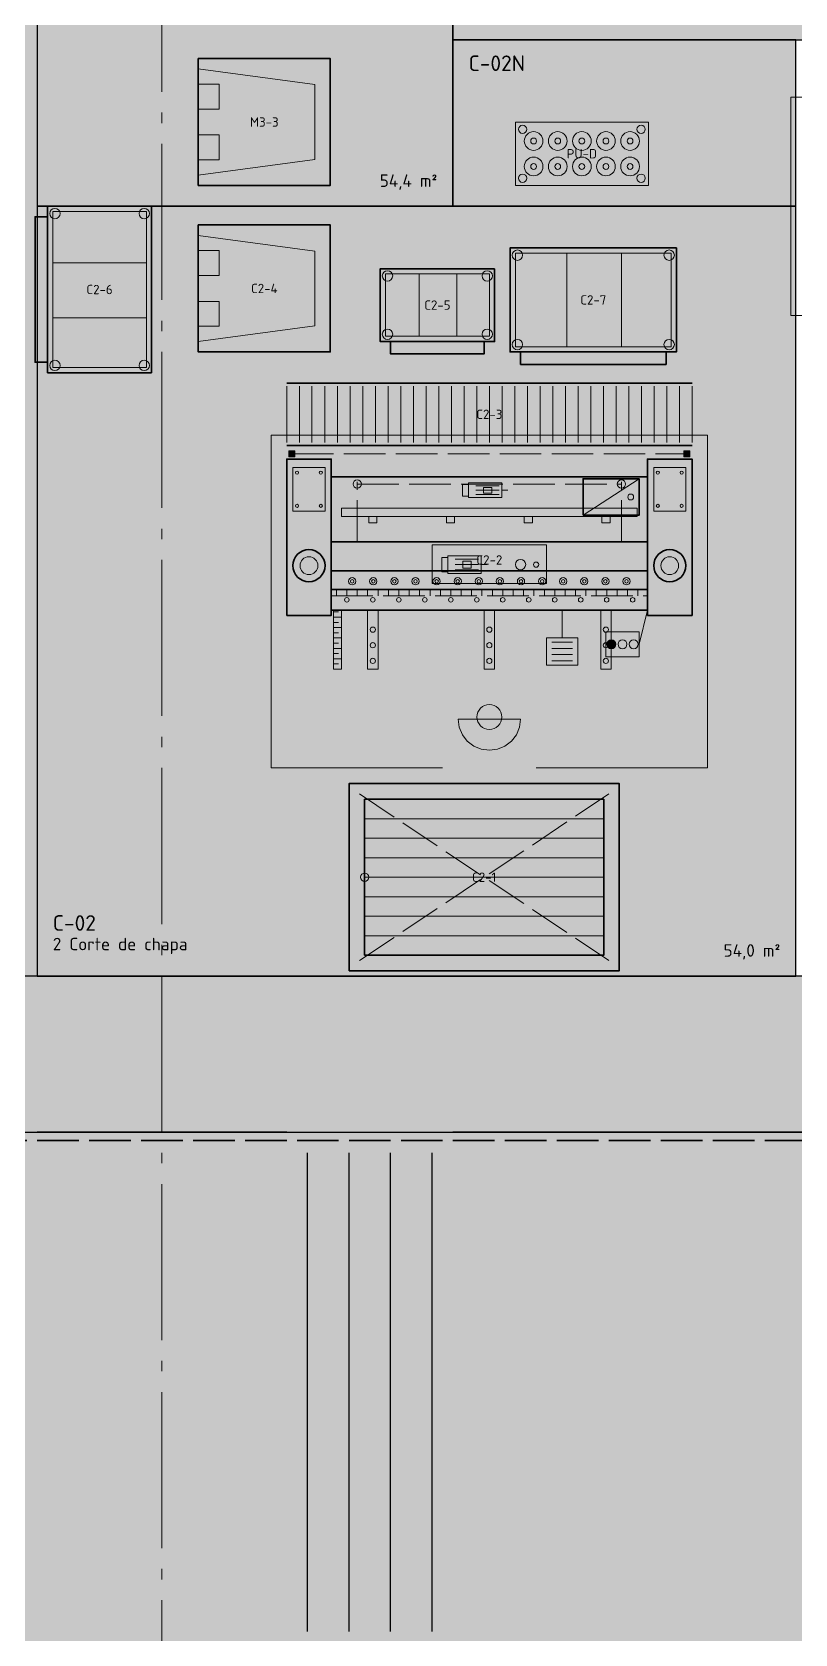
# Model space of a CAD drawing. Header units: millimetres. Extents: x 0 to 1189, y 0 to 841.
# Drawn here: x 222.5 to 295.9, y 356.8 to 510.8 of the extents above; entities that cross this region are included whole.
import ezdxf
from ezdxf.enums import TextEntityAlignment as Align

# ---------------------------------------------------------------- set-up
doc = ezdxf.new("R2010")
doc.units = ezdxf.units.MM
doc.linetypes.add('IRAM-E-TRAZOS', pattern=[5, 4, -1])
doc.linetypes.add('IRAM-F-TRAZO-PUNTO', pattern=[20, 15, -2, 1, -2])
for name, color, linetype, lineweight, true_color in [('A-AREA-TRABAJO', 30, 'CONTINUOUS', 13, 0xeb963c), ('A-DEFENSA', 2, 'CONTINUOUS', 35, 0xe6b400), ('A-EQUIPO', 30, 'CONTINUOUS', 35, 0xe67800), ('A-PASILLO', 2, 'IRAM-E-TRAZOS', 35, 0xd7a500), ('A-SENDA', 2, 'CONTINUOUS', 25, 0xd7a500)]:
    doc.layers.add(name, color=color, linetype=linetype, lineweight=lineweight, true_color=true_color)
for name, color, linetype, lineweight in [('A-COLUMNA', 7, 'CONTINUOUS', 50), ('A-EJE', 1, 'IRAM-F-TRAZO-PUNTO', 18), ('A-EQUIPO-FINO', 8, 'CONTINUOUS', 13), ('A-EQUIPO-OCULTO', 8, 'IRAM-E-TRAZOS', 13), ('A-EQUIPO-RELLENO', 9, 'CONTINUOUS', 13), ('A-OPERARIO', 6, 'CONTINUOUS', 18), ('A-RELLENO', 9, 'CONTINUOUS', 13), ('A-SECTOR', 1, 'CONTINUOUS', 25), ('A-SECTOR-TXT', 1, 'CONTINUOUS', 25), ('A-SEGURIDAD', 1, 'IRAM-E-TRAZOS', 18), ('A-TEXTO', 7, 'CONTINUOUS', 18)]:
    doc.layers.add(name, color=color, linetype=linetype, lineweight=lineweight)
doc.styles.add('ISO3098', font='isocpeur.ttf')

msp = doc.modelspace()

# ---------------------------------------------------------------- hatches: boundary and pattern name
at = {"layer": 'A-COLUMNA', "true_color": 0x000000}
h = msp.add_hatch(color=7, dxfattribs=at)
h.dxf.hatch_style = 1
h.paths.add_polyline_path([(233, 403), (237, 403), (237, 407), (233, 407)])
at = {"layer": 'A-EQUIPO-RELLENO', "true_color": 0xe6e6e6}
h = msp.add_hatch(color=7, dxfattribs=at)
h.dxf.hatch_style = 1
h.paths.add_polyline_path([(238.5, 508.2), (238.5, 496), (251.2, 496), (251.2, 508.2)])
at = {"layer": 'A-EQUIPO-RELLENO', "true_color": 0xeeeeee}
h = msp.add_hatch(color=7, dxfattribs=at)
h.dxf.hatch_style = 1
h.paths.add_polyline_path([(269, 496), (281.8, 496), (281.8, 502.1), (269, 502.1)])
h = msp.add_hatch(color=7, dxfattribs=at)
h.dxf.hatch_style = 1
h.paths.add_polyline_path([(234, 478), (234, 494), (224, 494), (224, 478)])
at = {"layer": 'A-EQUIPO-RELLENO', "true_color": 0xe6e6e6}
h = msp.add_hatch(color=7, dxfattribs=at)
h.dxf.hatch_style = 1
h.paths.add_polyline_path([(238.5, 492.2), (238.5, 480), (251.2, 480), (251.2, 492.2)])
at = {"layer": 'A-EQUIPO-RELLENO', "true_color": 0xeeeeee}
h = msp.add_hatch(color=7, dxfattribs=at)
h.dxf.hatch_style = 1
h.paths.add_polyline_path([(284.5, 490), (268.5, 490), (268.5, 480), (284.5, 480)])
h = msp.add_hatch(color=7, dxfattribs=at)
h.dxf.hatch_style = 1
h.paths.add_polyline_path([(267, 488), (256, 488), (256, 481), (267, 481)])
h = msp.add_hatch(color=7, dxfattribs=at)
h.dxf.hatch_style = 1
h.paths.add_polyline_path([(286, 477), (247, 477), (247, 471), (286, 471)])
at = {"layer": 'A-EQUIPO-RELLENO', "true_color": 0xcdd0d4}
h = msp.add_hatch(color=7, dxfattribs=at)
h.dxf.hatch_style = 1
h.paths.add_polyline_path([(247, 454.67), (251.29, 454.67), (251.29, 469.7), (247, 469.7)])
at = {"layer": 'A-EQUIPO-RELLENO', "true_color": 0xdc2828}
h = msp.add_hatch(color=7, dxfattribs=at)
h.dxf.hatch_style = 1
h.paths.add_polyline_path([(247.2, 469.9), (247.8, 469.9), (247.8, 470.5), (247.2, 470.5)])
at = {"layer": 'A-EQUIPO-RELLENO', "true_color": 0xcdd0d4}
h = msp.add_hatch(color=7, dxfattribs=at)
h.dxf.hatch_style = 1
h.paths.add_polyline_path([(281.71, 454.67), (286, 454.67), (286, 469.7), (281.71, 469.7)])
at = {"layer": 'A-EQUIPO-RELLENO', "true_color": 0xdc2828}
h = msp.add_hatch(color=7, dxfattribs=at)
h.dxf.hatch_style = 1
h.paths.add_polyline_path([(285.2, 469.9), (285.8, 469.9), (285.8, 470.5), (285.2, 470.5)])
at = {"layer": 'A-EQUIPO-RELLENO', "true_color": 0xe2e7ee}
h = msp.add_hatch(color=7, dxfattribs=at)
h.dxf.hatch_style = 1
h.paths.add_polyline_path([(251.29, 455.17), (281.71, 455.17), (281.71, 468), (251.29, 468)])
at = {"layer": 'A-EQUIPO-RELLENO', "true_color": 0xcdd0d4}
h = msp.add_hatch(color=7, dxfattribs=at)
h.dxf.hatch_style = 1
h.paths.add_polyline_path([(264.5, 466), (267.7, 466), (267.7, 467.4), (264.5, 467.4)])
h = msp.add_hatch(color=7, dxfattribs=at)
h.dxf.hatch_style = 1
h.paths.add_polyline_path([(275.51, 464.3), (280.91, 464.3), (280.91, 467.8), (275.51, 467.8)])
h = msp.add_hatch(color=7, dxfattribs=at)
h.dxf.hatch_style = 1
h.paths.add_polyline_path([(252.29, 464.163), (280.71, 464.163), (280.71, 464.962), (252.29, 464.962)])
at = {"layer": 'A-EQUIPO-RELLENO', "true_color": 0xeeeeee}
h = msp.add_hatch(color=7, dxfattribs=at)
h.dxf.hatch_style = 1
h.paths.add_polyline_path([(251.29, 457.15), (281.71, 457.15), (281.71, 461.75), (251.29, 461.75)])
at = {"layer": 'A-EQUIPO-RELLENO', "true_color": 0xcdd0d4}
h = msp.add_hatch(color=7, dxfattribs=at)
h.dxf.hatch_style = 1
h.paths.add_polyline_path([(261, 457.75), (272, 457.75), (272, 461.45), (261, 461.45)])
at = {"layer": 'A-EQUIPO-RELLENO', "true_color": 0x969ba0}
h = msp.add_hatch(color=7, dxfattribs=at)
h.dxf.hatch_style = 1
h.paths.add_polyline_path([(251.29, 458.75), (281.71, 458.75), (281.71, 459.15), (251.29, 459.15)])
at = {"layer": 'A-EQUIPO-RELLENO', "true_color": 0xcdd0d4}
h = msp.add_hatch(color=7, dxfattribs=at)
h.dxf.hatch_style = 1
h.paths.add_polyline_path([(262.5, 458.7), (265.7, 458.7), (265.7, 460.4), (262.5, 460.4)])
at = {"layer": 'A-EQUIPO-RELLENO', "true_color": 0xe2e7ee}
h = msp.add_hatch(color=7, dxfattribs=at)
h.dxf.hatch_style = 1
h.paths.add_polyline_path([(251.49, 449.5), (252.29, 449.5), (252.29, 455.17), (251.49, 455.17)])
at = {"layer": 'A-EQUIPO-RELLENO', "true_color": 0xcdd0d4}
h = msp.add_hatch(color=7, dxfattribs=at)
h.dxf.hatch_style = 1
h.paths.add_polyline_path([(254.79, 449.5), (255.79, 449.5), (255.79, 455.17), (254.79, 455.17)])
h = msp.add_hatch(color=7, dxfattribs=at)
h.dxf.hatch_style = 1
h.paths.add_polyline_path([(266, 449.5), (267, 449.5), (267, 455.17), (266, 455.17)])
h = msp.add_hatch(color=7, dxfattribs=at)
h.dxf.hatch_style = 1
h.paths.add_polyline_path([(277.21, 449.5), (278.21, 449.5), (278.21, 455.17), (277.21, 455.17)])
h = msp.add_hatch(color=7, dxfattribs=at)
h.dxf.hatch_style = 1
h.paths.add_polyline_path([(277.71, 450.7), (280.91, 450.7), (280.91, 453.1), (277.71, 453.1)])
h = msp.add_hatch(color=7, dxfattribs=at)
h.dxf.hatch_style = 1
h.paths.add_polyline_path([(272, 449.9), (275, 449.9), (275, 452.5), (272, 452.5)])
at = {"layer": 'A-EQUIPO-RELLENO', "true_color": 0xdc2828}
h = msp.add_hatch(color=7, dxfattribs=at)
h.dxf.hatch_style = 1
h.paths.add_polyline_path([(278.675, 451.9), (278.661, 452.012), (278.617, 452.116), (278.549, 452.205), (278.459, 452.274), (278.355, 452.317), (278.243, 452.332), (278.132, 452.317), (278.027, 452.274), (277.938, 452.205), (277.869, 452.116), (277.826, 452.012), (277.811, 451.9), (277.826, 451.788), (277.869, 451.684), (277.938, 451.595), (278.027, 451.526), (278.132, 451.483), (278.243, 451.468), (278.355, 451.483), (278.459, 451.526), (278.549, 451.595), (278.617, 451.684), (278.661, 451.788)])
at = {"layer": 'A-EQUIPO-RELLENO', "true_color": 0xffffff}
h = msp.add_hatch(color=7, dxfattribs=at)
h.dxf.hatch_style = 1
h.paths.add_polyline_path([(267.7, 444.9), (267.659, 445.211), (267.539, 445.5), (267.349, 445.749), (267.1, 445.939), (266.811, 446.059), (266.5, 446.1), (266.189, 446.059), (265.9, 445.939), (265.651, 445.749), (265.461, 445.5), (265.341, 445.211), (265.3, 444.9), (265.341, 444.589), (265.461, 444.3), (265.651, 444.051), (265.9, 443.861), (266.189, 443.741), (266.5, 443.7), (266.811, 443.741), (267.1, 443.861), (267.349, 444.051), (267.539, 444.3), (267.659, 444.589)])
at = {"layer": 'A-EQUIPO-RELLENO', "true_color": 0xfae1f5}
h = msp.add_hatch(color=7, dxfattribs=at)
h.dxf.hatch_style = 1
h.paths.add_polyline_path([(263.5, 444.7), (263.602, 443.924), (263.902, 443.2), (264.379, 442.579), (265, 442.102), (265.724, 441.802), (266.5, 441.7), (267.276, 441.802), (268, 442.102), (268.621, 442.579), (269.098, 443.2), (269.398, 443.924), (269.5, 444.7), (263.5, 444.7)])
at = {"layer": 'A-EQUIPO-RELLENO', "true_color": 0xeeeeee}
h = msp.add_hatch(color=7, dxfattribs=at)
h.dxf.hatch_style = 1
h.paths.add_polyline_path([(253, 420.5), (279, 420.5), (279, 438.5), (253, 438.5)])
at = {"layer": 'A-RELLENO', "true_color": 0xe2e2e2}
h = msp.add_hatch(color=7, dxfattribs=at)
h.dxf.hatch_style = 1
h.paths.add_polyline_path([(173, 420), (223, 420), (223, 690), (173, 690)])
at = {"layer": 'A-RELLENO', "true_color": 0xfde4c8}
h = msp.add_hatch(color=7, dxfattribs=at)
h.dxf.hatch_style = 1
h.paths.add_polyline_path([(223, 494), (263, 494), (263, 630), (223, 630)])
h = msp.add_hatch(color=7, dxfattribs=at)
h.dxf.hatch_style = 1
h.paths.add_polyline_path([(263, 510), (317, 510), (317, 550), (263, 550)])
at = {"layer": 'A-RELLENO', "true_color": 0xf8d9c0}
h = msp.add_hatch(color=7, dxfattribs=at)
h.dxf.hatch_style = 1
h.paths.add_polyline_path([(263, 494), (296, 494), (296, 510), (263, 510)])
h = msp.add_hatch(color=7, dxfattribs=at)
h.dxf.hatch_style = 1
h.paths.add_polyline_path([(223, 420), (296, 420), (296, 494), (223, 494)])
at = {"layer": 'A-RELLENO', "true_color": 0xfff4b4}
h = msp.add_hatch(color=7, dxfattribs=at)
h.dxf.hatch_style = 1
h.paths.add_polyline_path([(83, 405), (843, 405), (843, 420), (83, 420)])
at = {"layer": 'A-RELLENO', "true_color": 0xe2e2e2}
h = msp.add_hatch(color=7, dxfattribs=at)
h.dxf.hatch_style = 1
h.paths.add_polyline_path([(83, 355), (843, 355), (843, 405), (83, 405)])

# ---------------------------------------------------------------- linework, layer by layer
at = {"layer": 'A-AREA-TRABAJO'}
for p, q in [((299.5, 504.5), (295.5, 504.5)), ((245.5, 440), (262, 440)), ((271, 440), (287.5, 440))]:
    msp.add_line(p, q, dxfattribs=at)
for points in [[(312.5, 504.5), (312.5, 483.5), (295.5, 483.5), (295.5, 504.5)], [(245.5, 440), (245.5, 472), (287.5, 472), (287.5, 440)]]:
    msp.add_lwpolyline(points, dxfattribs=at)
at = {"layer": 'A-DEFENSA'}
for p, q in [((223, 405), (247, 405)), ((263, 405), (436, 405))]:
    msp.add_line(p, q, dxfattribs=at)
at = {"layer": 'A-EJE'}
for p, q in [((235, 185), (235, 696)), ((48, 405), (878, 405))]:
    msp.add_line(p, q, dxfattribs=at)
at = {"layer": 'A-EQUIPO'}
for p, q in [((286, 477), (247, 477)), ((286, 471), (247, 471)), ((251.29, 458.95), (281.71, 458.95))]:
    msp.add_line(p, q, dxfattribs=at)
for points in [[(238.5, 508.2), (238.5, 496), (251.2, 496), (251.2, 508.2)], [(234, 478), (234, 494), (224, 494), (224, 478)], [(238.5, 492.2), (238.5, 480), (251.2, 480), (251.2, 492.2)], [(284.5, 490), (268.5, 490), (268.5, 480), (284.5, 480)], [(267, 488), (256, 488), (256, 481), (267, 481)], [(247, 454.67), (251.29, 454.67), (251.29, 469.7), (247, 469.7)], [(281.71, 454.67), (286, 454.67), (286, 469.7), (281.71, 469.7)], [(251.29, 455.17), (281.71, 455.17), (281.71, 468), (251.29, 468)], [(275.51, 464.3), (280.91, 464.3), (280.91, 467.8), (275.51, 467.8)], [(251.29, 457.15), (281.71, 457.15), (281.71, 461.75), (251.29, 461.75)], [(253, 420.5), (279, 420.5), (279, 438.5), (253, 438.5)], [(254.5, 422), (277.5, 422), (277.5, 437), (254.5, 437)]]:
    msp.add_lwpolyline(points, close=True, dxfattribs=at)
for points in [[(224, 479), (222.8, 479), (222.8, 493), (224, 493)], [(266, 481), (266, 479.8), (257, 479.8), (257, 481)], [(283.5, 480), (283.5, 478.8), (269.5, 478.8), (269.5, 480)]]:
    msp.add_lwpolyline(points, dxfattribs=at)
for centre in [(249.145, 459.45), (283.855, 459.45)]:
    msp.add_circle(centre, 1.544, dxfattribs=at)
at = {"layer": 'A-EQUIPO-FINO'}
for p, q in [((233.5, 488.56), (224.5, 488.56)), ((273.94, 489.5), (273.94, 480.5)), ((279.22, 489.5), (279.22, 480.5)), ((259.74, 487.5), (259.74, 481.5)), ((263.37, 487.5), (263.37, 481.5)), ((233.5, 483.28), (224.5, 483.28)), ((247, 476.7), (247, 471.3)), ((248.219, 476.7), (248.219, 471.3)), ((249.437, 476.7), (249.437, 471.3)), ((250.656, 476.7), (250.656, 471.3)), ((251.875, 476.7), (251.875, 471.3)), ((253.094, 476.7), (253.094, 471.3)), ((254.312, 476.7), (254.312, 471.3)), ((255.531, 476.7), (255.531, 471.3)), ((256.75, 476.7), (256.75, 471.3)), ((257.969, 476.7), (257.969, 471.3)), ((259.188, 476.7), (259.188, 471.3)), ((260.406, 476.7), (260.406, 471.3)), ((261.625, 476.7), (261.625, 471.3)), ((262.844, 476.7), (262.844, 471.3)), ((264.062, 476.7), (264.062, 471.3)), ((265.281, 476.7), (265.281, 471.3)), ((266.5, 476.7), (266.5, 471.3)), ((267.719, 476.7), (267.719, 471.3)), ((268.938, 476.7), (268.938, 471.3)), ((270.156, 476.7), (270.156, 471.3)), ((271.375, 476.7), (271.375, 471.3)), ((272.594, 476.7), (272.594, 471.3)), ((273.812, 476.7), (273.812, 471.3)), ((275.031, 476.7), (275.031, 471.3)), ((276.25, 476.7), (276.25, 471.3)), ((277.469, 476.7), (277.469, 471.3)), ((278.688, 476.7), (278.688, 471.3)), ((279.906, 476.7), (279.906, 471.3)), ((281.125, 476.7), (281.125, 471.3)), ((282.344, 476.7), (282.344, 471.3)), ((283.562, 476.7), (283.562, 471.3)), ((284.781, 476.7), (284.781, 471.3)), ((286, 476.7), (286, 471.3)), ((265.204, 467.12), (267.444, 467.12)), ((265.204, 466.7), (267.444, 466.7)), ((267.7, 466.7), (268.276, 466.7)), ((275.51, 464.3), (280.91, 467.8)), ((265.204, 466.28), (267.444, 466.28)), ((263.204, 460.06), (265.444, 460.06)), ((263.204, 459.55), (265.444, 459.55)), ((263.204, 459.04), (265.444, 459.04)), ((265.7, 459.55), (266.276, 459.55)), ((251.79, 456.55), (251.79, 457.05)), ((252.79, 456.55), (252.79, 457.05)), ((253.79, 456.55), (253.79, 457.05)), ((254.79, 456.55), (254.79, 457.05)), ((255.79, 456.55), (255.79, 457.05)), ((256.79, 456.55), (256.79, 457.05)), ((257.79, 456.55), (257.79, 457.05)), ((258.79, 456.55), (258.79, 457.05)), ((259.79, 456.55), (259.79, 457.05)), ((260.79, 456.55), (260.79, 457.05)), ((261.79, 456.55), (261.79, 457.05)), ((262.79, 456.55), (262.79, 457.05)), ((263.79, 456.55), (263.79, 457.05)), ((264.79, 456.55), (264.79, 457.05)), ((265.79, 456.55), (265.79, 457.05)), ((266.79, 456.55), (266.79, 457.05)), ((267.79, 456.55), (267.79, 457.05)), ((268.79, 456.55), (268.79, 457.05)), ((269.79, 456.55), (269.79, 457.05)), ((270.79, 456.55), (270.79, 457.05)), ((271.79, 456.55), (271.79, 457.05)), ((272.79, 456.55), (272.79, 457.05)), ((273.79, 456.55), (273.79, 457.05)), ((274.79, 456.55), (274.79, 457.05)), ((275.79, 456.55), (275.79, 457.05)), ((276.79, 456.55), (276.79, 457.05)), ((277.79, 456.55), (277.79, 457.05)), ((278.79, 456.55), (278.79, 457.05)), ((279.79, 456.55), (279.79, 457.05)), ((280.79, 456.55), (280.79, 457.05)), ((251.49, 455), (251.99, 455)), ((251.49, 454.5), (252.29, 454.5)), ((251.49, 454), (251.99, 454)), ((251.49, 453.5), (252.29, 453.5)), ((251.49, 453), (251.99, 453)), ((251.49, 452.5), (252.29, 452.5)), ((251.49, 452), (251.99, 452)), ((251.49, 451.5), (252.29, 451.5)), ((272.5, 452.1), (274.5, 452.1)), ((272.5, 451.5), (274.5, 451.5)), ((251.49, 451), (251.99, 451)), ((251.49, 450.5), (252.29, 450.5)), ((251.49, 450), (251.99, 450)), ((272.5, 450.9), (274.5, 450.9)), ((272.5, 450.3), (274.5, 450.3)), ((251.49, 449.5), (252.29, 449.5)), ((254.5, 435.125), (277.5, 435.125)), ((254.5, 433.25), (277.5, 433.25)), ((254.5, 431.375), (277.5, 431.375)), ((254.5, 429.5), (277.5, 429.5)), ((254.5, 427.625), (277.5, 427.625)), ((254.5, 425.75), (277.5, 425.75)), ((254.5, 423.875), (277.5, 423.875))]:
    msp.add_line(p, q, dxfattribs=at)
for points in [[(238.5, 507.2), (249.7, 505.7), (249.7, 498.5), (238.5, 497)], [(238.5, 491.2), (249.7, 489.7), (249.7, 482.5), (238.5, 481)]]:
    msp.add_lwpolyline(points, dxfattribs=at)
for points in [[(269, 496), (281.8, 496), (281.8, 502.1), (269, 502.1)], [(233.5, 478.5), (233.5, 493.5), (224.5, 493.5), (224.5, 478.5)], [(284, 489.5), (269, 489.5), (269, 480.5), (284, 480.5)], [(266.5, 487.5), (256.5, 487.5), (256.5, 481.5), (266.5, 481.5)], [(247.2, 469.9), (247.8, 469.9), (247.8, 470.5), (247.2, 470.5)], [(285.2, 469.9), (285.8, 469.9), (285.8, 470.5), (285.2, 470.5)], [(247.6, 464.7), (250.69, 464.7), (250.69, 468.9), (247.6, 468.9)], [(282.31, 464.7), (285.4, 464.7), (285.4, 468.9), (282.31, 468.9)], [(263.924, 466.14), (264.5, 466.14), (264.5, 467.26), (263.924, 467.26)], [(264.5, 466), (267.7, 466), (267.7, 467.4), (264.5, 467.4)], [(265.94, 466.42), (266.74, 466.42), (266.74, 466.98), (265.94, 466.98)], [(252.29, 464.163), (280.71, 464.163), (280.71, 464.962), (252.29, 464.962)], [(254.89, 463.562), (255.69, 463.562), (255.69, 464.163), (254.89, 464.163)], [(262.363, 463.562), (263.163, 463.562), (263.163, 464.163), (262.363, 464.163)], [(269.837, 463.562), (270.637, 463.562), (270.637, 464.163), (269.837, 464.163)], [(277.31, 463.562), (278.11, 463.562), (278.11, 464.163), (277.31, 464.163)], [(261, 457.75), (272, 457.75), (272, 461.45), (261, 461.45)], [(261.924, 458.87), (262.5, 458.87), (262.5, 460.23), (261.924, 460.23)], [(262.5, 458.7), (265.7, 458.7), (265.7, 460.4), (262.5, 460.4)], [(263.94, 459.21), (264.74, 459.21), (264.74, 459.89), (263.94, 459.89)], [(251.49, 449.5), (252.29, 449.5), (252.29, 455.17), (251.49, 455.17)], [(254.79, 449.5), (255.79, 449.5), (255.79, 455.17), (254.79, 455.17)], [(266, 449.5), (267, 449.5), (267, 455.17), (266, 455.17)], [(277.21, 449.5), (278.21, 449.5), (278.21, 455.17), (277.21, 455.17)], [(277.71, 450.7), (280.91, 450.7), (280.91, 453.1), (277.71, 453.1)], [(272, 449.9), (275, 449.9), (275, 452.5), (272, 452.5)]]:
    msp.add_lwpolyline(points, close=True, dxfattribs=at)
for centre, radius in [((269.7, 501.4), 0.4), ((270.76, 500.275), 0.9), ((270.76, 500.275), 0.28), ((273.08, 500.275), 0.9), ((273.08, 500.275), 0.28), ((275.4, 500.275), 0.9), ((275.4, 500.275), 0.28), ((277.72, 500.275), 0.9), ((277.72, 500.275), 0.28), ((280.04, 500.275), 0.9), ((280.04, 500.275), 0.28), ((281.1, 501.4), 0.4), ((270.76, 497.825), 0.9), ((270.76, 497.825), 0.28), ((273.08, 497.825), 0.9), ((273.08, 497.825), 0.28), ((275.4, 497.825), 0.9), ((275.4, 497.825), 0.28), ((277.72, 497.825), 0.9), ((277.72, 497.825), 0.28), ((280.04, 497.825), 0.9), ((280.04, 497.825), 0.28), ((269.7, 496.7), 0.4), ((281.1, 496.7), 0.4), ((224.7, 493.3), 0.5), ((233.3, 493.3), 0.5), ((269.2, 489.3), 0.5), ((283.8, 489.3), 0.5), ((256.7, 487.3), 0.5), ((266.3, 487.3), 0.5), ((256.7, 481.7), 0.5), ((266.3, 481.7), 0.5), ((269.2, 480.7), 0.5), ((283.8, 480.7), 0.5), ((224.7, 478.7), 0.5), ((233.3, 478.7), 0.5), ((248, 468.4), 0.15), ((250.29, 468.4), 0.15), ((282.71, 468.4), 0.15), ((285, 468.4), 0.15), ((253.79, 467.3), 0.4), ((279.21, 467.3), 0.4), ((248, 465.2), 0.15), ((250.29, 465.2), 0.15), ((280.1, 466.05), 0.28), ((282.71, 465.2), 0.15), ((285, 465.2), 0.15), ((249.145, 459.45), 0.858), ((269.5, 459.55), 0.5), ((271, 459.55), 0.25), ((283.855, 459.45), 0.858), ((253.305, 457.95), 0.35), ((253.305, 457.95), 0.17), ((255.335, 457.95), 0.35), ((255.335, 457.95), 0.17), ((257.365, 457.95), 0.35), ((257.365, 457.95), 0.17), ((259.395, 457.95), 0.35), ((259.395, 457.95), 0.17), ((261.425, 457.95), 0.35), ((261.425, 457.95), 0.17), ((263.455, 457.95), 0.35), ((263.455, 457.95), 0.17), ((265.485, 457.95), 0.35), ((265.485, 457.95), 0.17), ((267.515, 457.95), 0.35), ((267.515, 457.95), 0.17), ((269.545, 457.95), 0.35), ((269.545, 457.95), 0.17), ((271.575, 457.95), 0.35), ((271.575, 457.95), 0.17), ((273.605, 457.95), 0.35), ((273.605, 457.95), 0.17), ((275.635, 457.95), 0.35), ((275.635, 457.95), 0.17), ((277.665, 457.95), 0.35), ((277.665, 457.95), 0.17), ((279.695, 457.95), 0.35), ((279.695, 457.95), 0.17), ((252.79, 456.17), 0.22), ((255.29, 456.17), 0.22), ((257.79, 456.17), 0.22), ((260.29, 456.17), 0.22), ((262.79, 456.17), 0.22), ((265.29, 456.17), 0.22), ((267.79, 456.17), 0.22), ((270.29, 456.17), 0.22), ((272.79, 456.17), 0.22), ((275.29, 456.17), 0.22), ((277.79, 456.17), 0.22), ((280.29, 456.17), 0.22), ((255.29, 453.3), 0.25), ((266.5, 453.3), 0.25), ((277.71, 453.3), 0.25), ((255.29, 451.8), 0.25), ((266.5, 451.8), 0.25), ((277.71, 451.8), 0.25), ((278.243, 451.9), 0.432), ((279.31, 451.9), 0.432), ((280.377, 451.9), 0.432), ((255.29, 450.3), 0.25), ((266.5, 450.3), 0.25), ((277.71, 450.3), 0.25), ((254.5, 429.5), 0.4)]:
    msp.add_circle(centre, radius, dxfattribs=at)
at = {"layer": 'A-EQUIPO-OCULTO'}
for p, q in [((253.79, 461.75), (253.79, 467.5)), ((253.79, 467.3), (279.21, 467.3)), ((279.21, 461.75), (279.21, 467.5)), ((273.5, 452.5), (273.5, 455.17)), ((280.91, 451.9), (281.71, 455.17)), ((254, 421.5), (278, 437.5)), ((254, 437.5), (278, 421.5))]:
    msp.add_line(p, q, dxfattribs=at)
for points in [[(238.5, 505.74), (238.5, 503.34), (240.5, 503.34), (240.5, 505.74)], [(238.5, 500.86), (238.5, 498.46), (240.5, 498.46), (240.5, 500.86)], [(238.5, 489.74), (238.5, 487.34), (240.5, 487.34), (240.5, 489.74)], [(238.5, 484.86), (238.5, 482.46), (240.5, 482.46), (240.5, 484.86)]]:
    msp.add_lwpolyline(points, close=True, dxfattribs=at)
at = {"layer": 'A-OPERARIO'}
msp.add_lwpolyline([(263.5, 444.7), (263.602, 443.924), (263.902, 443.2), (264.379, 442.579), (265, 442.102), (265.724, 441.802), (266.5, 441.7), (267.276, 441.802), (268, 442.102), (268.621, 442.579), (269.098, 443.2), (269.398, 443.924), (269.5, 444.7)], close=True, dxfattribs=at)
msp.add_circle((266.5, 444.9), 1.2, dxfattribs=at)
at = {"layer": 'A-PASILLO'}
msp.add_line((83, 404.2), (843, 404.2), dxfattribs=at)
at = {"layer": 'A-SECTOR'}
for points in [[(223, 494), (263, 494), (263, 630), (223, 630)], [(263, 510), (317, 510), (317, 550), (263, 550)], [(263, 494), (296, 494), (296, 510), (263, 510)], [(223, 420), (296, 420), (296, 494), (223, 494)]]:
    msp.add_lwpolyline(points, close=True, dxfattribs=at)
at = {"layer": 'A-SEGURIDAD'}
for p, q in [((247.5, 470.2), (285.5, 470.2)), ((251.29, 456.55), (281.71, 456.55))]:
    msp.add_line(p, q, dxfattribs=at)
at = {"layer": 'A-SENDA'}
for p, q in [((249, 357), (249, 403)), ((253, 357), (253, 403)), ((257, 357), (257, 403)), ((261, 357), (261, 403))]:
    msp.add_line(p, q, dxfattribs=at)
msp.add_lwpolyline([(83, 405), (843, 405), (843, 420), (83, 420)], close=True, dxfattribs=at)

# ---------------------------------------------------------------- texts
at = {"layer": 'A-SECTOR-TXT', "style": 'ISO3098'}
for s, height, p in [('C-02N', 1.5, (264.5, 508.5)), ('C-02', 1.5, (224.5, 425.85)), ('2 Corte de chapa', 1.2, (224.5, 423.675))]:
    msp.add_text(s, height=height, dxfattribs=at).set_placement(p, align=Align.TOP_LEFT)
for s, p in [('54,4 m²', (261.5, 495.5)), ('54,0 m²', (294.5, 421.5))]:
    msp.add_text(s, height=1.2, dxfattribs=at).set_placement(p, align=Align.BOTTOM_RIGHT)
at = {"layer": 'A-TEXTO', "style": 'ISO3098'}
for s, p in [('M3-3', (244.85, 502.1)), ('PU-D', (275.4, 499.05)), ('C2-6', (229, 486)), ('C2-4', (244.85, 486.1)), ('C2-7', (276.5, 485)), ('C2-5', (261.5, 484.5)), ('C2-3', (266.5, 474)), ('C2-2', (266.5, 460)), ('C2-1', (266, 429.5))]:
    msp.add_text(s, height=0.9, dxfattribs=at).set_placement(p, align=Align.MIDDLE_CENTER)

doc.saveas('drawing.dxf')
